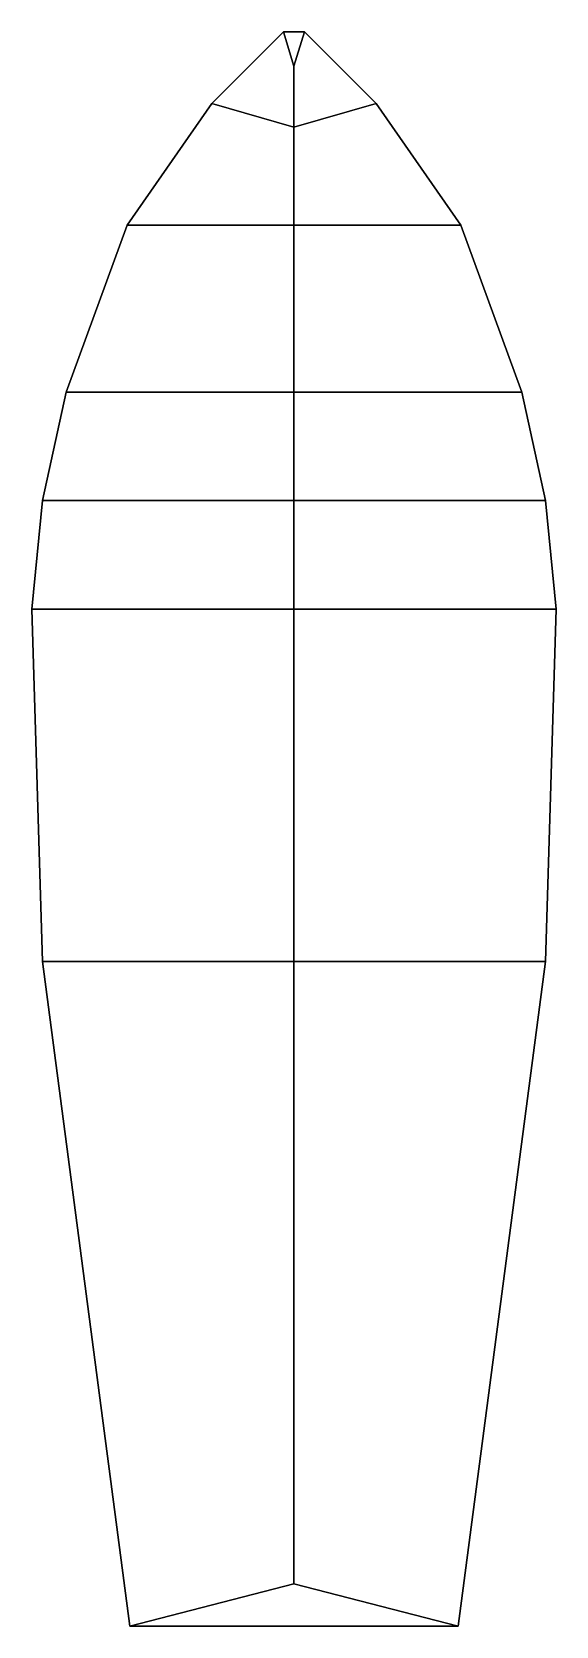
# Model space of a CAD drawing. Extents: x -4.66 to 4.01, y 0.52 to 6.54.
# Drawn here: x 2.03 to 4.01, y 0.52 to 6.54 of the extents above.
import ezdxf

# ---------------------------------------------------------------- set-up
doc = ezdxf.new("R2010")
doc.units = 0
doc.layers.add('BOATS', color=1, linetype='CONTINUOUS')

msp = doc.modelspace()

# ---------------------------------------------------------------- linework, layer by layer
at = {"layer": 'BOATS'}
for points in [[(2.71, 6.27, 6.51), (3.02, 6.18, 5.38), (3.02, 6.41, 5.63), (2.98, 6.54, 6.51)], [(2.98, 6.54, 6.51), (3.02, 6.41, 5.63), (3.02, 6.18, 5.38), (2.71, 6.27, 6.51)], [(3.06, 6.54, 6.51), (3.02, 6.41, 5.63), (3.02, 6.41, 5.63), (2.98, 6.54, 6.51)], [(2.98, 6.54, 6.51), (3.02, 6.41, 5.63), (3.02, 6.41, 5.63), (3.06, 6.54, 6.51)], [(3.06, 6.54, 6.51), (3.02, 6.41, 5.63), (3.02, 6.18, 5.38), (3.33, 6.27, 6.51)], [(3.33, 6.27, 6.51), (3.02, 6.18, 5.38), (3.02, 6.41, 5.63), (3.06, 6.54, 6.51)], [(2.39, 5.81, 6.42), (3.02, 5.81, 5.38), (3.02, 6.18, 5.38), (2.71, 6.27, 6.51)], [(2.71, 6.27, 6.51), (3.02, 6.18, 5.38), (3.02, 5.81, 5.38), (2.39, 5.81, 6.42)], [(3.33, 6.27, 6.51), (3.02, 6.18, 5.38), (3.02, 5.81, 5.38), (3.65, 5.81, 6.42)], [(3.65, 5.81, 6.42), (3.02, 5.81, 5.38), (3.02, 6.18, 5.38), (3.33, 6.27, 6.51)], [(2.16, 5.18, 6.35), (3.02, 5.18, 5.38), (3.02, 5.81, 5.38), (2.39, 5.81, 6.42)], [(2.39, 5.81, 6.42), (3.02, 5.81, 5.38), (3.02, 5.18, 5.38), (2.16, 5.18, 6.35)], [(3.65, 5.81, 6.42), (3.02, 5.81, 5.38), (3.02, 5.18, 5.38), (3.88, 5.18, 6.35)], [(3.88, 5.18, 6.35), (3.02, 5.18, 5.38), (3.02, 5.81, 5.38), (3.65, 5.81, 6.42)], [(2.07, 4.77, 6.32), (3.02, 4.77, 5.38), (3.02, 5.18, 5.38), (2.16, 5.18, 6.35)], [(2.16, 5.18, 6.35), (3.02, 5.18, 5.38), (3.02, 4.77, 5.38), (2.07, 4.77, 6.32)], [(3.88, 5.18, 6.35), (3.02, 5.18, 5.38), (3.02, 4.77, 5.38), (3.97, 4.77, 6.32)], [(3.97, 4.77, 6.32), (3.02, 4.77, 5.38), (3.02, 5.18, 5.38), (3.88, 5.18, 6.35)], [(2.07, 4.77, 6.32), (3.02, 4.77, 5.38), (3.02, 4.36, 5.38), (2.03, 4.36, 6.3)], [(2.03, 4.36, 6.3), (3.02, 4.36, 5.38), (3.02, 4.77, 5.38), (2.07, 4.77, 6.32)], [(4.01, 4.36, 6.3), (3.02, 4.36, 5.38), (3.02, 4.77, 5.38), (3.97, 4.77, 6.32)], [(3.97, 4.77, 6.32), (3.02, 4.77, 5.38), (3.02, 4.36, 5.38), (4.01, 4.36, 6.3)], [(2.07, 3.03, 6.27), (3.02, 3.03, 5.38), (3.02, 4.36, 5.38), (2.03, 4.36, 6.3)], [(2.03, 4.36, 6.3), (3.02, 4.36, 5.38), (3.02, 3.03, 5.38), (2.07, 3.03, 6.27)], [(4.01, 4.36, 6.3), (3.02, 4.36, 5.38), (3.02, 3.03, 5.38), (3.97, 3.03, 6.27)], [(3.97, 3.03, 6.27), (3.02, 3.03, 5.38), (3.02, 4.36, 5.38), (4.01, 4.36, 6.3)], [(2.07, 3.03, 6.27), (3.02, 3.03, 5.38), (3.02, 0.68, 5.38), (2.4, 0.52, 6.4)], [(2.4, 0.52, 6.4), (3.02, 0.68, 5.38), (3.02, 3.03, 5.38), (2.07, 3.03, 6.27)], [(3.64, 0.52, 6.4), (3.02, 0.68, 5.38), (3.02, 3.03, 5.38), (3.97, 3.03, 6.27)], [(3.97, 3.03, 6.27), (3.02, 3.03, 5.38), (3.02, 0.68, 5.38), (3.64, 0.52, 6.4)], [(3.64, 0.52, 6.4), (3.02, 0.68, 5.38), (3.02, 0.68, 5.38), (2.4, 0.52, 6.4)], [(2.4, 0.52, 6.4), (3.02, 0.68, 5.38), (3.02, 0.68, 5.38), (3.64, 0.52, 6.4)]]:
    msp.add_3dface(points, dxfattribs=at)

doc.saveas('drawing.dxf')
